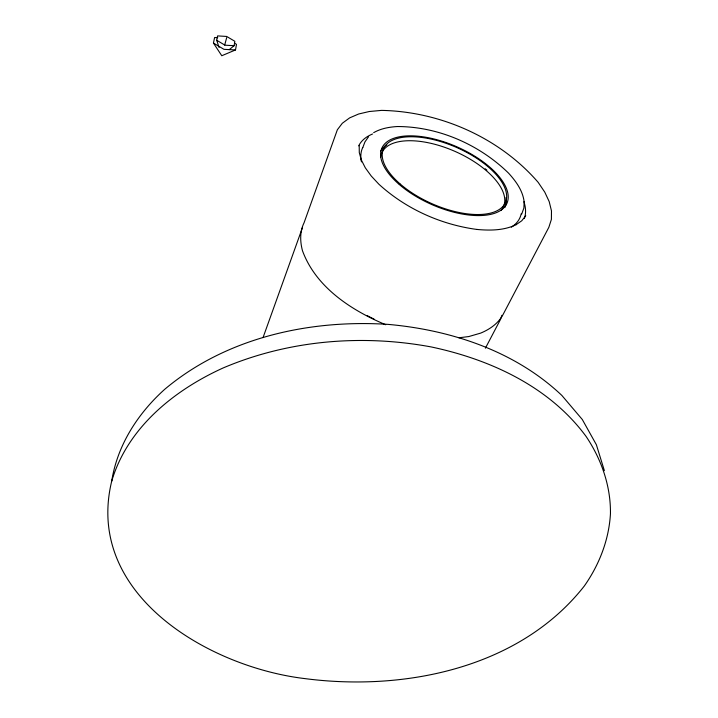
<?xml version="1.0" encoding="UTF-8"?>
<svg xmlns="http://www.w3.org/2000/svg" width="718" height="718" viewBox="0 0 718 718"><rect width="100%" height="100%" fill="white"/><g stroke="black" fill="none" stroke-linecap="round" stroke-linejoin="round"><path stroke-width="1.08" d="M524.176 201.875L523.871 208.094L521.699 214.054M111.73 481.06C84.132 594.495 208.983 667.184 304.863 678.6C404.198 691.542 519.626 668.431 584.326 585.996C599.306 564.662 608.936 539.873 610.453 513.738C610.812 486.023 601.469 459.376 586.13 436.49C549.45 386.661 490.304 359.431 431.114 346.92C361.63 334.032 288.43 340.206 223.181 367.939C174.07 390.206 127.633 427.614 111.73 481.06C117.339 445.286 137.748 413.676 164.314 389.668L164.584 389.416C225.946 337.684 309.198 319.348 387.935 324.365C451.155 329.984 515.084 351.102 561.862 395.447L582.289 419.491L596.371 444.72L604.368 470.649M217.742 37.704L214.61 37.515L213.443 43.071L221.781 55.735L235.513 49.937L236.491 44.354L234.598 43.233M229.168 49.713L234.095 45.692L234.876 41.312L226.664 36.447L217.599 35.9L216.701 40.262L219.071 47.487M224.68 45.063L226.7 37.587M501.927 315.319L500.491 319.438L485.395 348.185M263.039 337.604L302.529 227.453M362.814 147.549L364.923 141.949L368.585 136.68M525.773 215.714L521.744 220.794L516.036 224.725M373.656 132.668C380.809 128.531 389.048 127.05 397.207 126.539L397.467 126.53C438.59 126.628 479.346 144.578 508.613 173.2L508.775 173.388C516 181.34 522.695 190.575 524.104 201.507M516.26 224.617C504.081 230.559 490.143 230.64 476.931 229.446L477.084 229.464C440.897 224.644 405.93 208.92 378.924 184.257L371.269 176.054L365.309 167.806L361.271 159.845M458.937 337.783L468.791 336.554L480.683 333.107C489.784 329.329 498.319 323.468 503.049 314.565L548.848 227.31L551.397 219.385L551.478 210.904L549.198 201.605L544.774 192.146L538.186 182.372C499.629 137.766 440.233 111.496 381.518 110.392L369.285 111.514L358.623 114.009L349.63 117.887L342.333 123.245L337.361 129.761L304.082 222.733C299.72 231.474 300.016 241.562 302.493 250.788L302.682 251.282C316.198 287.514 351.461 310.364 385.692 324.724M235.513 49.937L223.962 49.336L213.443 43.071M234.095 45.692L224.985 45.189L216.701 40.262M361.342 160.078L359.287 152.593L359.206 145.745M358.713 145.835A90.45 42.129 23.8 0 1 372.561 133.997M523.934 201.812A90.45 42.129 23.8 0 1 524.302 218.532M521.169 213.811A86.079 40.082 23.8 0 1 511.315 227.175M361.477 161.882A86.079 40.082 23.8 0 1 362.743 147.522M380.737 151.22A68.174 31.601 23.8 0 1 386.885 144.839M485.206 168.766A68.174 31.601 23.8 0 1 486.885 170.157M505.984 197.629A68.174 31.601 23.8 0 1 504.969 207.322M380.702 157.206A66.478 30.811 23.8 0 1 455.257 151.507A66.478 30.811 23.8 0 1 500.886 210.473M374.06 319.097A102.773 54.631 23.8 0 1 367.23 315.633M399.289 184.508A68.354 31.484 23.8 0 0 506.019 205.061A68.354 31.484 23.8 0 0 427.847 137.623A68.354 31.484 23.8 0 0 399.289 184.508M400.393 184.176A66.648 30.695 23.8 0 0 504.494 204.289A66.648 30.695 23.8 0 0 428.359 138.52A66.648 30.695 23.8 0 0 400.393 184.176"/></g></svg>
